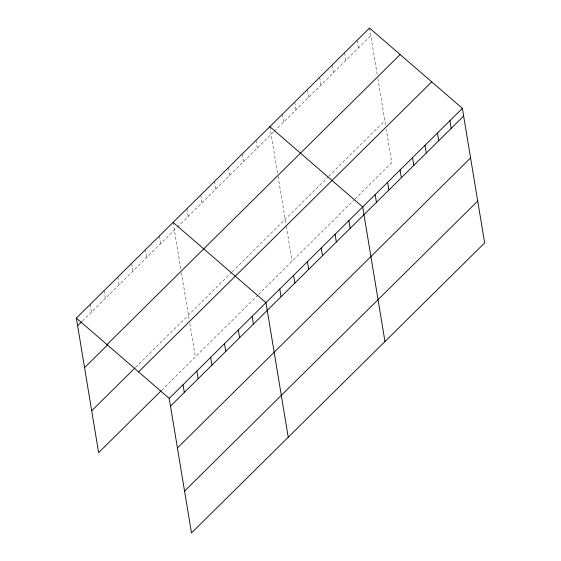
<?xml version="1.0" encoding="UTF-8"?>
<svg xmlns="http://www.w3.org/2000/svg" width="561" height="561" viewBox="0 0 561 561"><rect width="100%" height="100%" fill="white"/><g stroke="black" fill="none" stroke-linecap="round" stroke-linejoin="round"><path stroke-width="0.42" stroke-dasharray="2.81 2.1" d="M82.432 321.053L176.771 227.717M177.374 227.121L273.6 131.919M274.224 131.302L370.786 35.764M135.559 367.399L231.7 272.274M232.303 271.678L328.164 176.834M328.788 176.224L384.853 120.748M161.715 390.232L257.857 295.107M258.46 294.518L354.405 199.59M355.029 198.973L391.781 162.606L386.263 129.275M369.51 28.05L377.329 75.3M377.848 78.421L385.751 126.176M357.048 40.378L358.325 48.092M344.587 52.706L345.864 60.42M332.126 65.034L333.409 72.748M319.672 77.355L320.948 85.076M307.211 89.683L308.487 97.404M294.749 102.011L296.026 109.725M282.295 114.339L283.571 122.053M269.834 126.667L277.653 173.917M278.039 176.238L285.949 224.014M286.334 226.342L292.106 261.223M256.012 140.341L257.289 148.055M242.191 154.016L243.467 161.729M228.369 167.683L229.652 175.404M214.554 181.357L215.831 189.078M200.733 195.032L202.009 202.752M186.911 208.706L188.187 216.42M173.09 222.38L180.915 269.631M181.427 272.751L189.204 319.728M189.849 323.606L195.368 356.936M159.268 236.055L160.551 243.769M145.453 249.729L146.73 257.443M131.632 263.404L132.908 271.117M117.81 277.071L119.086 284.792M103.988 290.745L105.265 298.466M90.167 304.42L91.45 312.14"/><path stroke-width="0.84" d="M76.352 318.094L369.51 28.05L462.376 108.35L484.648 242.906L191.49 532.95L169.219 398.394L76.352 318.094L98.624 452.65L161.119 390.828M77.628 325.808L81.836 321.649M106.997 344.594L400.154 54.55M84.557 367.665L107.993 344.482M91.695 410.792L134.956 367.988M138.574 371.894L431.732 81.85M169.219 398.394L462.376 108.35M170.495 406.108L463.652 116.064M177.423 447.966L470.581 157.922M184.562 491.092L477.72 201.048M269.834 126.667L362.701 206.96L384.979 341.523M173.09 222.38L265.963 302.681L288.235 437.236M449.915 120.671L451.191 128.392M437.454 132.999L438.737 140.72M425 145.327L426.276 153.048M412.538 157.655L413.815 165.369M400.077 169.983L401.353 177.697M387.623 182.311L388.899 190.025M375.162 194.639L376.438 202.353M348.879 220.634L350.162 228.355M335.064 234.309L336.341 242.029M321.243 247.983L322.519 255.697M307.421 261.657L308.697 269.371M293.599 275.332L294.876 283.046M279.778 289.006L281.054 296.72M252.141 316.348L253.418 324.069M238.32 330.022L239.596 337.743M224.498 343.697L225.774 351.417M210.677 357.371L211.953 365.085M196.862 371.045L198.138 378.759M183.04 384.72L184.317 392.434"/></g></svg>
